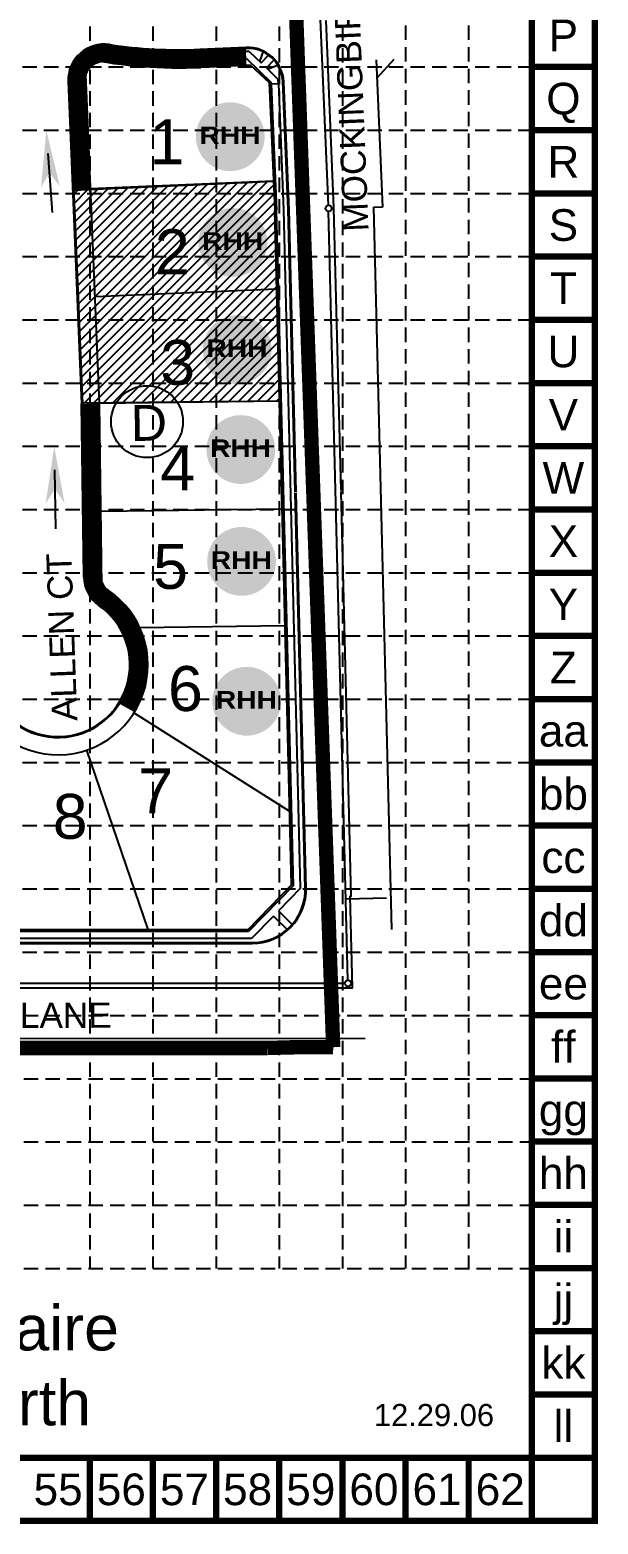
# Model space of a CAD drawing. Extents: x 4118 to 6372, y 4036 to 5445.
# Drawn here: x 6055 to 6372, y 4036 to 4866 of the extents above; entities that cross this region are included whole.
import ezdxf
from ezdxf.enums import TextEntityAlignment as Align

# ---------------------------------------------------------------- set-up
doc = ezdxf.new("R2010")
doc.units = 0
doc.header["$LTSCALE"] = 40
doc.header["$MEASUREMENT"] = 0
for name, pattern in [('3BASE$0$DASHED', [0.75, 0.5, -0.25]), ('3BASE$0$PHANTOM2', [1.25, 0.625, -0.125, 0.125, -0.125, 0.125, -0.125]), ('DASHED', [0.75, 0.5, -0.25]), ('HIDDEN', [0.375, 0.25, -0.125])]:
    doc.linetypes.add(name, pattern=pattern)
doc.layers.get('0').update_dxf_attribs({"linetype": 'CONTINUOUS'})
for name, color, linetype in [('1 EROSION BLANKET', 84, 'CONTINUOUS'), ('3BASE$0$B-DARY', 7, 'CONTINUOUS'), ('3BASE$0$PRO_CURB', 7, 'CONTINUOUS'), ('3BASE$0$PRO_LOT_LINES', 7, 'CONTINUOUS'), ('3BASE$0$PRO_ROW', 7, '3BASE$0$PHANTOM2'), ('3BASE$0$PRO_SEWER', 7, 'CONTINUOUS'), ('3BASE$0$PROP-BC', 7, 'CONTINUOUS'), ('3BASE$0$PROP-SIDEWALK', 7, 'CONTINUOUS'), ('BASE', 7, 'CONTINUOUS'), ('grid', 254, 'HIDDEN'), ('LIMITS OF DISTURBANCE', 1, '3BASE$0$DASHED'), ('LOTTEXT', 8, 'CONTINUOUS'), ('P-LOTNUM', 7, 'CONTINUOUS'), ('SODDED LOT', 2, 'CONTINUOUS'), ('STR-TXTXXXX', 7, 'CONTINUOUS')]:
    doc.layers.add(name, color=color, linetype=linetype)
doc.styles.add('DRHorton', font='ariblk.TTF')
doc.styles.get("Standard").update_dxf_attribs({"font": 'ARIAL.TTF'})

# ---------------------------------------------------------------- blocks, each defined once
blk = doc.blocks.new('Robbie Hale Homes')
h = blk.add_hatch(color=242)
h.paths.add_polyline_path([(78.7, 25.78, 1), (40.43, 25.78, 1)])
h.paths.add_polyline_path([(42.33, 17.91), (76.5, 17.91), (76.5, 34.87), (42.33, 34.87)], flags=24)
at = {"layer": 'BASE', "color": 242, "style": 'DRHorton'}
blk.add_text('RHH', height=9.814, dxfattribs=at).set_placement((59.39, 21.64), align=Align.CENTER)

msp = doc.modelspace()

# ---------------------------------------------------------------- hatches: boundary and pattern name
at = {"layer": 'SODDED LOT'}
h = msp.add_hatch(dxfattribs=at)
h.set_pattern_fill('ANSI31', color=256, scale=30, style=0)
h.paths.add_polyline_path([(6079.55, 4777.24), (6191.56, 4782.26), (6194.78, 4659.92), (6084.17, 4658.8)])

# ---------------------------------------------------------------- linework, layer by layer
at = {"layer": '1 EROSION BLANKET', "const_width": 10}
for points in [[(6084.13, 4777.43), (6081.72, 4834.8), (6081.73, 4840.19), (6082.21, 4843.21), (6083.74, 4846.45), (6086.07, 4849.47), (6089.53, 4851.84), (6094.13, 4853.33), (6097.28, 4853.57), (6102.38, 4852.76), (6111.21, 4851.83), (6124.84, 4850.69), (6144.11, 4850.29), (6169.05, 4851.28), (6173.85, 4851.57), (6175.67, 4851.64)], [(6108.75, 4489.68), (6112.46, 4496.35), (6114.81, 4504.02), (6115.89, 4511.68), (6115.99, 4516.15), (6115.09, 4522.34), (6113.29, 4529.09), (6110.36, 4535.28), (6107.38, 4539.97), (6102.49, 4545.65), (6097.77, 4549.69), (6094.47, 4552.27), (6092.86, 4554.51), (6091.06, 4558.01), (6090.52, 4560.71), (6090.43, 4563.22), (6089.39, 4638.58), (6088.78, 4658.56)]]:
    msp.add_lwpolyline(points, dxfattribs=at)
at = {"layer": '3BASE$0$B-DARY', "color": 7, "linetype": 'Continuous'}
for p, q in [((6221.43, 4768.92), (6198.04, 5327.12)), ((6248.07, 4849.7), (6251.5, 4767.91)), ((6232.27, 4338), (6221.54, 4765.49)), ((6246.54, 4767.78), (6256.62, 4366.22)), ((6251.5, 4767.91), (6246.55, 4767.7)), ((4294.15, 4336.43), (6230.6, 4336.28)), ((6241.97, 4305.46), (4260.5, 4306.38))]:
    msp.add_line(p, q, dxfattribs=at)
for centre in [(6221.5, 4767.21), (6232.31, 4336.28)]:
    msp.add_circle(centre, 1.71, dxfattribs=at)
at = {"layer": '3BASE$0$PRO_CURB', "color": 7, "linetype": 'Continuous'}
for p, q in [((6224.52, 4767.43), (6220.14, 4871.65)), ((6175.73, 4856.67), (6149.94, 4855.59)), ((6175.75, 4856.17), (6149.97, 4855.09)), ((6199.04, 4766.36), (6196.05, 4837.51)), ((6199.54, 4766.38), (6196.55, 4837.53)), ((6202.98, 4609.59), (6199.03, 4766.73)), ((6203.48, 4609.59), (6199.53, 4766.75)), ((6228.47, 4610.23), (6224.52, 4767.38)), ((6085.31, 4562.36), (6084.08, 4658.43)), ((6085.81, 4562.37), (6084.58, 4658.45)), ((6208.53, 4389.12), (6202.99, 4609.02)), ((6209.03, 4389.13), (6203.49, 4609.03)), ((6253.68, 4383.65), (6231.14, 4383.09)), ((5667.22, 4358.88), (6179.04, 4358.88)), ((5667.22, 4358.38), (6179.04, 4358.38))]:
    msp.add_line(p, q, dxfattribs=at)
at = {"layer": '3BASE$0$PRO_CURB', "color": 7, "linetype": 'Continuous', "ltscale": 50}
for p, q in [((6076.58, 4837.68), (6084.08, 4658.43)), ((6077.08, 4837.7), (6084.58, 4658.45))]:
    msp.add_line(p, q, dxfattribs=at)
at = {"layer": '3BASE$0$PRO_CURB', "color": 7, "linetype": 'Continuous'}
msp.add_lwpolyline([(5938.4, 4333.8), (6234.87, 4333.8), (6233.6, 4384.65), (6234.15, 4384.66), (6228.49, 4609.66)], dxfattribs=at)
for centre, radius, start, end in [((6096.57, 4838.51), 20, 81.4682, 182.39517), ((6096.57, 4838.51), 19.5, 81.4682, 182.39517), ((6138.85, 5120.36), 265.5, 261.4682, 272.39972), ((6138.85, 5120.36), 265, 261.4682, 272.39972), ((6176.57, 4836.69), 20, 2.40417, 92.39972), ((6176.57, 4836.69), 19.5, 2.40417, 92.39972), ((6179.04, 4388.38), 30, 270.00011, 1.44139), ((6179.04, 4388.38), 29.5, 270.00011, 1.44139)]:
    msp.add_arc(centre, radius, start, end, dxfattribs=at)
at = {"layer": '3BASE$0$PRO_CURB', "color": 7, "linetype": 'Continuous', "ltscale": 50}
for centre, radius, start, end in [((6105.31, 4562.62), 20, 180.73322, 235.03346), ((6105.31, 4562.62), 19.5, 180.73322, 235.03346), ((6070.92, 4513.45), 40.5, 127.70066, 55.73998), ((6070.92, 4513.45), 40, 127.45715, 55.03346)]:
    msp.add_arc(centre, radius, start, end, dxfattribs=at)
at = {"layer": '3BASE$0$PRO_LOT_LINES', "color": 7, "linetype": 'Continuous'}
for p, q in [((6190.84, 4782.24), (6089.09, 4777.98)), ((6192.62, 4722.26), (6091.6, 4718.04)), ((6194.18, 4659.99), (6094.08, 4658.71)), ((6195.69, 4600), (6094.85, 4598.71)), ((6197.25, 4535.02), (6116.46, 4533.98)), ((6199.9, 4431.87), (6113.21, 4486.61)), ((6121.02, 4366.09), (6087.04, 4465.97))]:
    msp.add_line(p, q, dxfattribs=at)
at = {"layer": '3BASE$0$PRO_ROW', "color": 7, "linetype": 'Continuous'}
for p, q in [((6094.08, 4658.71), (6086.06, 4850.47)), ((6178.13, 4846.76), (6150.36, 4845.6)), ((6178.13, 4846.76), (6188.54, 4837.19)), ((6248.49, 4839.7), (6258.06, 4850.11)), ((6188.54, 4837.19), (6191.52, 4766.2)), ((6200.93, 4391.07), (6191.52, 4766.2)), ((6095.38, 4556.93), (6094.08, 4658.71)), ((6200.93, 4391.07), (6176.55, 4366.08)), ((6176.55, 4366.08), (4909.42, 4366.28))]:
    msp.add_line(p, q, dxfattribs=at)
for centre, radius, start, end in [((6138.85, 5120.36), 275, 258.93236, 272.39972), ((6070.94, 4513.31), 50, 120.73322, 60.73322)]:
    msp.add_arc(centre, radius, start, end, dxfattribs=at)
at = {"layer": '3BASE$0$PRO_SEWER', "color": 7, "linetype": 'Continuous'}
for p, q in [((6067.81, 4764.92), (6065.38, 4797.67)), ((6069.69, 4588.92), (6069.06, 4621.75))]:
    msp.add_line(p, q, dxfattribs=at)
for points in [[(6064.43, 4810.57), (6071.91, 4779.52), (6061.43, 4778.77), (6066.11, 4787)], [(6068.81, 4634.68), (6074.58, 4603.27), (6064.08, 4603.1), (6069.2, 4611.06)]]:
    msp.add_solid(points, dxfattribs=at)
at = {"layer": '3BASE$0$PROP-BC', "color": 7, "linetype": 'Continuous'}
for p, q in [((6177.36, 4854.49), (6174.86, 4854.45)), ((6174.86, 4854.45), (6174.93, 4850.45)), ((6177.36, 4854.49), (6184, 4848.09)), ((6183.28, 4848.79), (6185.33, 4854.63)), ((6175.78, 4850.46), (6174.93, 4850.45)), ((6175.78, 4850.46), (6189.55, 4837.19)), ((6184, 4848.09), (6188.25, 4852.51)), ((6186.88, 4845.32), (6191.17, 4849.77)), ((6186.88, 4845.32), (6193.51, 4838.92)), ((6187.6, 4844.62), (6193.49, 4846.94)), ((6189.56, 4836.35), (6189.55, 4837.19)), ((6193.56, 4836.42), (6189.56, 4836.35)), ((6193.56, 4836.42), (6193.51, 4838.92))]:
    msp.add_line(p, q, dxfattribs=at)
at = {"layer": '3BASE$0$PROP-SIDEWALK', "color": 7, "linetype": 'Continuous'}
for p, q in [((6189.58, 4836.35), (6192.52, 4766.24)), ((6193.56, 4836.42), (6196.51, 4766.41)), ((6201.94, 4390.67), (6192.52, 4766.23)), ((6205.98, 4389.08), (6196.52, 4766.33)), ((6201.94, 4390.67), (6176.98, 4365.08)), ((6205.98, 4389.08), (6193.72, 4376.51)), ((6190.92, 4373.65), (6178.66, 4361.08)), ((6190.9, 4373.67), (6198.82, 4365.74)), ((6193.72, 4376.51), (6201.65, 4368.57)), ((6176.98, 4365.08), (4909.42, 4365.28)), ((6178.66, 4361.08), (4909.42, 4361.28))]:
    msp.add_line(p, q, dxfattribs=at)
at = {"layer": 'BASE', "color": 9}
msp.add_line((6334.64, 5408.28), (6334.64, 4072.43), dxfattribs=at)
at = {"layer": 'BASE', "const_width": 3.52}
for points in [[(4119.94, 4037.27), (6369.8, 4037.27), (6369.8, 5443.43), (4119.94, 5443.43)], [(4155.1, 4072.43), (6334.64, 4072.43), (6334.64, 5408.28), (4155.1, 5408.28)]]:
    msp.add_lwpolyline(points, close=True, dxfattribs=at)
for points in [[(6369.8, 4845.81), (6334.64, 4845.81)], [(6369.8, 4810.66), (6334.64, 4810.66)], [(6369.8, 4775.51), (6334.64, 4775.51)], [(6369.8, 4740.35), (6334.64, 4740.35)], [(6369.8, 4705.2), (6334.64, 4705.2)], [(6369.8, 4670.04), (6334.64, 4670.04)], [(6369.8, 4634.89), (6334.64, 4634.89)], [(6369.8, 4599.74), (6334.64, 4599.74)], [(6369.8, 4564.58), (6334.64, 4564.58)], [(6369.8, 4529.43), (6334.64, 4529.43)], [(6369.8, 4494.27), (6334.64, 4494.27)], [(6369.8, 4459.12), (6334.64, 4459.12)], [(6369.8, 4423.97), (6334.64, 4423.97)], [(6369.8, 4388.81), (6334.64, 4388.81)], [(6369.8, 4353.66), (6334.64, 4353.66)], [(6369.8, 4318.5), (6334.64, 4318.5)], [(6369.8, 4283.35), (6334.64, 4283.35)], [(6369.8, 4248.2), (6334.64, 4248.2)], [(6369.8, 4213.04), (6334.64, 4213.04)], [(6369.8, 4177.89), (6334.64, 4177.89)], [(6369.8, 4142.73), (6334.64, 4142.73)], [(6369.8, 4107.58), (6334.64, 4107.58)], [(6088.57, 4037.27), (6088.57, 4072.43)], [(6123.72, 4037.27), (6123.72, 4072.43)], [(6158.87, 4037.27), (6158.87, 4072.43)], [(6194.03, 4037.27), (6194.03, 4072.43)], [(6229.18, 4037.27), (6229.18, 4072.43)], [(6264.34, 4037.27), (6264.34, 4072.43)], [(6299.49, 4037.27), (6299.49, 4072.43)], [(6369.8, 4072.43), (6334.64, 4072.43)], [(6334.64, 4037.27), (6334.64, 4072.43)]]:
    msp.add_lwpolyline(points, dxfattribs=at)
at = {"layer": 'grid', "color": 253, "linetype": 'DASHED', "ltscale": 0.4}
for p, q in [((6088.57, 5408.28), (6088.57, 4177.73)), ((6123.72, 5408.28), (6123.72, 4177.73)), ((6158.87, 5408.28), (6158.87, 4177.73)), ((6194.03, 5408.28), (6194.03, 4177.73)), ((6229.18, 5408.28), (6229.18, 4177.73)), ((6264.27, 5408.86), (6264.27, 4177.73)), ((6299.43, 5408.86), (6299.43, 4177.73)), ((4155.1, 4845.81), (6334.64, 4845.81)), ((4155.1, 4810.66), (6334.64, 4810.66)), ((4155.1, 4775.51), (6334.64, 4775.51)), ((4155.1, 4740.35), (6334.64, 4740.35)), ((4155.1, 4705.2), (6334.64, 4705.2)), ((4155.1, 4670.04), (6334.64, 4670.04)), ((4155.1, 4634.89), (6334.64, 4634.89)), ((4155.1, 4599.74), (6334.64, 4599.74)), ((4155.1, 4564.58), (6334.64, 4564.58)), ((4155.1, 4529.43), (6334.64, 4529.43)), ((4155.1, 4494.27), (6334.64, 4494.27)), ((4155.1, 4459.12), (6334.64, 4459.12)), ((4155.1, 4423.97), (6334.64, 4423.97)), ((4155.1, 4388.81), (6334.64, 4388.81)), ((4155.1, 4353.66), (6334.64, 4353.66)), ((4155.88, 4318.35), (6335.43, 4318.35)), ((4155.88, 4283.2), (6335.43, 4283.2)), ((4155.88, 4248.04), (6335.43, 4248.04)), ((4155.88, 4212.89), (6335.43, 4212.89)), ((4155.88, 4177.73), (6335.43, 4177.73))]:
    msp.add_line(p, q, dxfattribs=at)
at = {"layer": 'LIMITS OF DISTURBANCE', "ltscale": 1.5, "const_width": 8}
msp.add_lwpolyline([(4348.72, 4397.41), (4359.95, 4389.4), (4449.65, 4372.09), (4516.08, 4365.5), (4514.38, 4300.75), (5441.48, 4300.26), (6187.32, 4300.28, -0.012624), (6224.09, 4300.72), (6186.95, 5335.17), (5366.96, 5326), (5027.64, 5008.93), (4995.94, 5008.93), (4354.92, 4402.25)], format="xyb", close=True, dxfattribs=at)
at = {"layer": 'LOTTEXT', "color": 7}
msp.add_circle((6120.46, 4648.58), 20, dxfattribs=at)
at = {"layer": 'SODDED LOT'}
msp.add_lwpolyline([(6079.55, 4777.24), (6191.56, 4782.26), (6194.78, 4659.92), (6084.17, 4658.8)], close=True, dxfattribs=at)

# ---------------------------------------------------------------- block references
at = {"layer": '3BASE$0$PRO_SEWER'}
for p in [(6107.23, 4781.26), (6108.74, 4722.45), (6111.11, 4662.84), (6113.11, 4607.29), (6113.53, 4545.1), (6116.39, 4467.33)]:
    msp.add_blockref('Robbie Hale Homes', p, dxfattribs=at)

# ---------------------------------------------------------------- texts
at = {"insert": (6046.64, 4123.59), "char_height": 25, "width": 154.4427, "attachment_point": 5}
msp.add_mtext('Bellaire North', dxfattribs=at)
at = {"layer": 'BASE'}
for s, height, p in [('P', 17.58, (6352.22, 4863.39)), ('Q', 17.58, (6352.22, 4828.24)), ('R', 17.58, (6352.22, 4793.08)), ('S', 17.58, (6352.22, 4757.93)), ('T', 17.58, (6352.22, 4722.78)), ('U', 17.58, (6352.22, 4687.62)), ('V', 17.58, (6352.22, 4652.47)), ('W', 17.58, (6352.22, 4617.31)), ('X', 17.58, (6352.22, 4582.16)), ('Y', 17.58, (6352.22, 4547.01)), ('Z', 17.58, (6352.22, 4511.85)), ('aa', 17.577, (6352.22, 4476.7)), ('bb', 17.577, (6352.22, 4441.54)), ('cc', 17.577, (6352.22, 4406.39)), ('dd', 17.577, (6352.22, 4371.24)), ('ee', 17.577, (6352.22, 4336.08)), ('ff', 17.577, (6352.22, 4300.93)), ('gg', 17.577, (6352.22, 4265.77)), ('hh', 17.577, (6352.22, 4230.62)), ('ii', 17.577, (6352.22, 4195.47)), ('jj', 17.577, (6352.22, 4160.31)), ('kk', 17.577, (6352.22, 4125.16)), ('ll', 17.577, (6352.22, 4090)), ('55', 17.577, (6070.99, 4054.85)), ('56', 17.577, (6106.14, 4054.85)), ('57', 17.577, (6141.3, 4054.85)), ('58', 17.577, (6176.45, 4054.85)), ('59', 17.577, (6211.61, 4054.85)), ('60', 17.577, (6246.76, 4054.85)), ('61', 17.577, (6281.91, 4054.85)), ('62', 17.577, (6317.07, 4054.85))]:
    msp.add_text(s, height=height, dxfattribs=at).set_placement(p, align=Align.MIDDLE_CENTER)
msp.add_text('12.29.06', height=12.304, dxfattribs=at).set_placement((6280.17, 4090.02), align=Align.CENTER)
at = {"layer": 'LOTTEXT', "color": 7}
msp.add_text('D', height=20, rotation=0.82023, dxfattribs=at).set_placement((6111.56, 4637.81))
at = {"layer": 'P-LOTNUM', "color": 7, "linetype": 'Continuous'}
for s, p in [('1', (6131.49, 4804.25)), ('2', (6134.5, 4743.27)), ('3', (6137.52, 4681.53)), ('4', (6137.52, 4622.81)), ('5', (6133.55, 4567.93)), ('6', (6141.83, 4500.17)), ('7', (6125.26, 4443.26)), ('8', (6077.69, 4429.1))]:
    msp.add_text(s, height=25, dxfattribs=at).set_placement(p, align=Align.MIDDLE)
at = {"layer": 'STR-TXTXXXX', "color": 7, "linetype": 'Continuous'}
for s, rotation, p in [('MOCKINGBIRD LANE', 92.33632, (6235.81, 4951.04, 614.84)), ('ALLEN CT', 92.0157, (6078.36, 4575.71, 614.84)), ('AUDRA LANE', 0.08489, (6100.82, 4311.51, 614.84))]:
    msp.add_text(s, height=14, rotation=rotation, dxfattribs=at).set_placement(p, align=Align.RIGHT)

doc.saveas('drawing.dxf')
